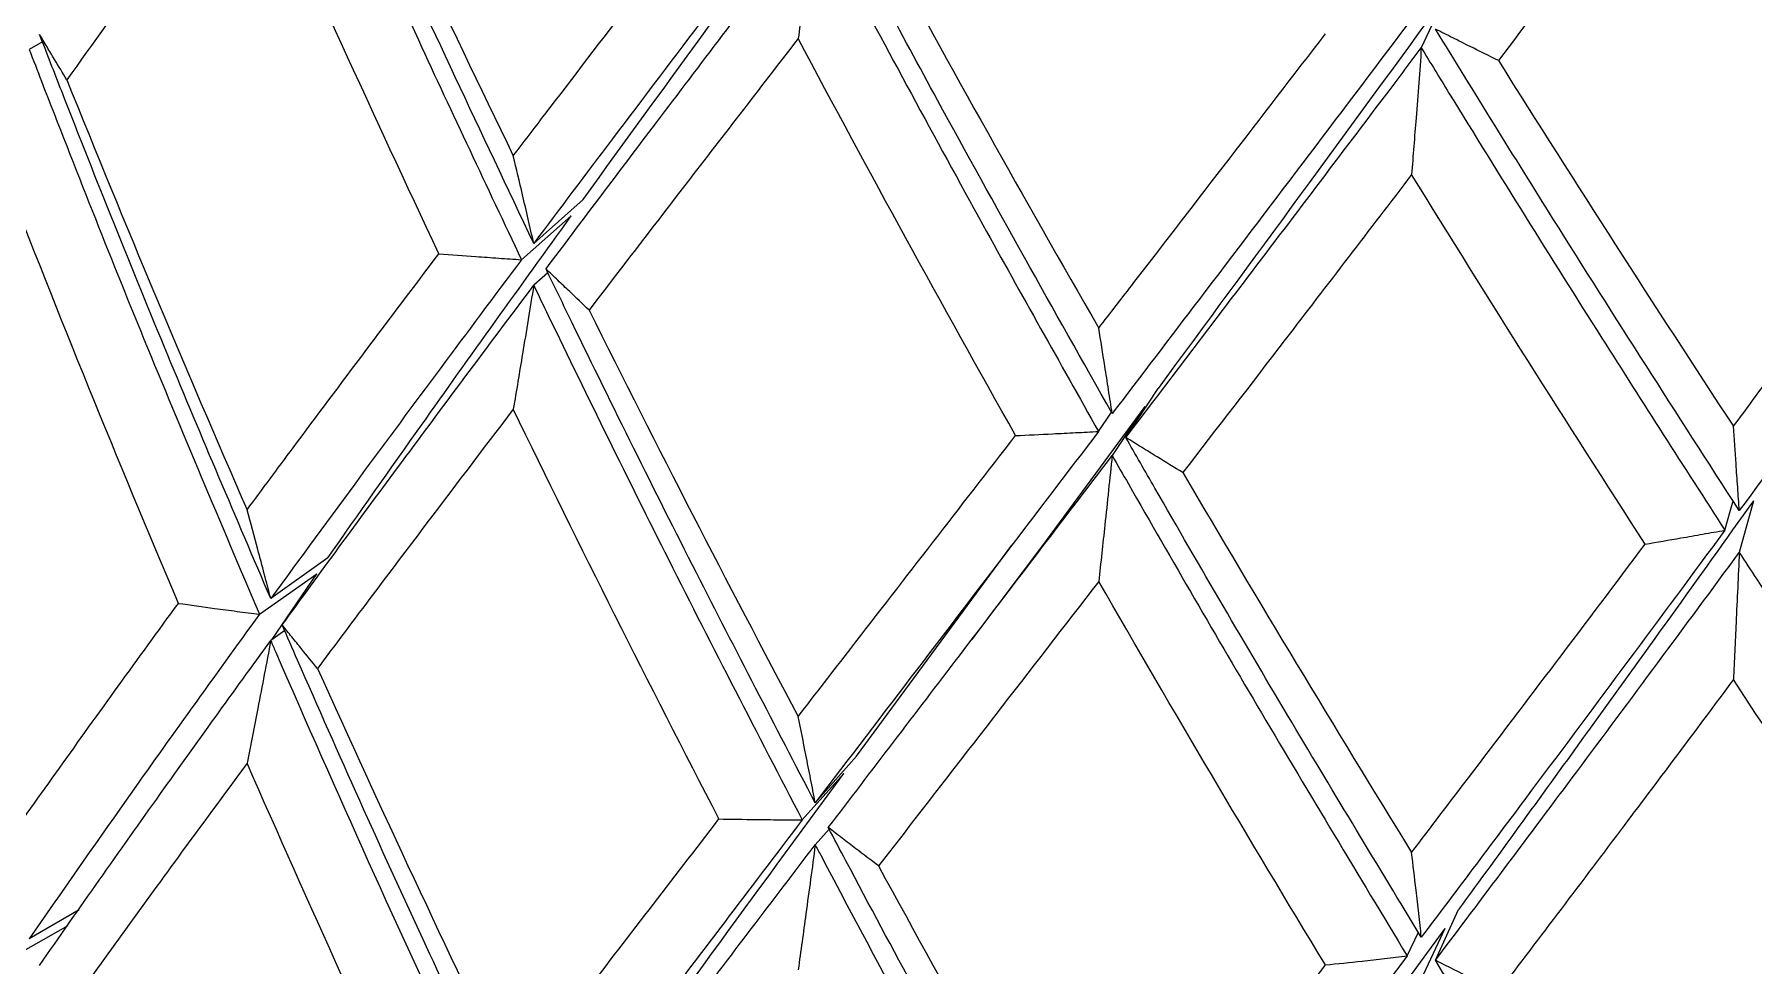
# Model space of a CAD drawing. Extents: x 0 to 10.8, y -11.1 to 0.
# Drawn here: x 4.5236 to 4.5906, y -5.1026 to -5.0663 of the extents above; entities that cross this region are included whole.
import ezdxf

# ---------------------------------------------------------------- set-up
doc = ezdxf.new("R2010")
doc.units = 0
doc.header["$LTSCALE"] = 0.5
doc.header["$MEASUREMENT"] = 0
doc.layers.add('Dimension', color=10, linetype='CONTINUOUS')
doc.layers.add('Mounting', color=4, linetype='CONTINUOUS')

msp = doc.modelspace()

# ---------------------------------------------------------------- linework, layer by layer
at = {"layer": 'Dimension', "transparency": 16777216}
msp.add_open_spline([(4.295789, -4.453301), (5.645067, -4.366282), (6.244346, -5.578301), (6.843624, -6.79032), (8.192903, -6.703301)], degree=3, dxfattribs=at)
at = {"layer": 'Mounting', "lineweight": 25, "transparency": 16777216}
for p, q in [((4.578565, -5.064895), (4.577648, -5.06687)), ((4.523907, -5.066628), (4.523389, -5.066928)), ((4.544981, -5.072774), (4.543053, -5.074487)), ((4.542576, -5.075124), (4.544517, -5.073416)), ((4.543605, -5.07563), (4.543053, -5.07612)), ((4.566132, -5.082053), (4.567385, -5.080142)), ((4.566867, -5.080846), (4.563023, -5.086065)), ((4.565067, -5.081817), (4.565571, -5.081069)), ((4.566867, -5.080845), (4.565599, -5.082752)), ((4.589477, -5.085664), (4.589801, -5.08452)), ((4.590594, -5.084515), (4.59004, -5.086533)), ((4.555631, -5.094468), (4.561689, -5.086243)), ((4.563072, -5.085996), (4.560115, -5.089938)), ((4.53503, -5.086744), (4.532804, -5.088331)), ((4.532361, -5.08894), (4.534601, -5.087359)), ((4.532843, -5.089936), (4.5346, -5.087359)), ((4.533349, -5.089576), (4.532804, -5.089965)), ((4.555631, -5.094468), (4.554025, -5.096287)), ((4.553518, -5.096954), (4.555139, -5.095138)), ((4.554565, -5.097309), (4.554025, -5.09792)), ((4.525341, -5.100453), (4.523389, -5.10158)), ((4.5782, -5.102423), (4.579099, -5.100448)), ((4.522986, -5.102164), (4.524905, -5.101066)), ((4.577097, -5.102253), (4.577533, -5.101332)), ((4.578564, -5.101182), (4.577648, -5.103155))]:
    msp.add_line(p, q, dxfattribs=at)
for points, knots in [([(4.590041, -5.050248), (4.590552, -5.051034), (4.592803, -5.054495), (4.596809, -5.060558), (4.600318, -5.065735), (4.602071, -5.06832)], [0, 0, 0, 0, 0.128248, 0.564575, 1, 1, 1, 1]), ([(4.543053, -5.074487), (4.54101, -5.070173), (4.537659, -5.063099), (4.534486, -5.055884), (4.533248, -5.053069)], [0, 0, 0, 0, 0.609847, 1, 1, 1, 1]), ([(4.532804, -5.053679), (4.533093, -5.054345), (4.534971, -5.058667), (4.538189, -5.06585), (4.541228, -5.072275), (4.542576, -5.075124)], [0, 0, 0, 0, 0.092052, 0.597404, 1, 1, 1, 1]), ([(4.589812, -5.055201), (4.587858, -5.057821), (4.585909, -5.060415), (4.58286, -5.064453), (4.581755, -5.065912), (4.580653, -5.067362)], [0.0044336078, 0.0044336078, 0.0044336078, 0.0044336078, 0.0047346355, 0.0047346355, 0.004906806, 0.004906806, 0.004906806, 0.004906806]), ([(4.531883, -5.058455), (4.530554, -5.060252), (4.529247, -5.062033), (4.526913, -5.065247), (4.525877, -5.066685), (4.524857, -5.068112)], [0.0037834125, 0.0037834125, 0.0037834125, 0.0037834125, 0.0040434971, 0.0040434971, 0.0042567145, 0.0042567145, 0.0042567145, 0.0042567145]), ([(4.542257, -5.071076), (4.542667, -5.070538), (4.543078, -5.069999), (4.54571, -5.066557), (4.547972, -5.063615), (4.550274, -5.06063)], [0.0023783817, 0.0023783817, 0.0023783817, 0.0023783817, 0.0024528513, 0.0024528513, 0.0028528027, 0.0028528027, 0.0028528027, 0.0028528027]), ([(4.553517, -5.060668), (4.551004, -5.063967), (4.548536, -5.067216), (4.545088, -5.071782), (4.544066, -5.073139), (4.543053, -5.074487)], [0.0023420371, 0.0023420371, 0.0023420371, 0.0023420371, 0.0027783332, 0.0027783332, 0.002964366, 0.002964366, 0.002964366, 0.002964366]), ([(4.565599, -5.081119), (4.563315, -5.077067), (4.559569, -5.070424), (4.555947, -5.063621), (4.554534, -5.060967)], [0, 0, 0, 0, 0.6098473, 1, 1, 1, 1]), ([(4.543532, -5.075483), (4.544897, -5.073668), (4.546278, -5.071837), (4.549382, -5.067737), (4.551113, -5.065459), (4.553252, -5.06265), (4.553638, -5.062143), (4.554025, -5.061635)], [0.0037471769, 0.0037471769, 0.0037471769, 0.0037471769, 0.0039966299, 0.0039966299, 0.0043012041, 0.0043012041, 0.0043680977, 0.0043680977, 0.0043680977, 0.0043680977]), ([(4.554025, -5.061635), (4.553965, -5.062083), (4.553905, -5.062532), (4.553844, -5.062981), (4.553783, -5.06343), (4.553722, -5.06388), (4.553661, -5.064329), (4.553562, -5.065054), (4.553462, -5.06578), (4.553361, -5.066506)], [0, 0, 0, 0, 0.0000369245, 0.0000369245, 0.0000369245, 0.000073849, 0.000073849, 0.000073849, 0.000133419, 0.000133419, 0.000133419, 0.000133419]), ([(4.554025, -5.061635), (4.554357, -5.062263), (4.556508, -5.066341), (4.560162, -5.073107), (4.56356, -5.079141), (4.565067, -5.081817)], [0, 0, 0, 0, 0.092052, 0.597404, 1, 1, 1, 1]), ([(4.524857, -5.068112), (4.524696, -5.067849), (4.524535, -5.067585), (4.524376, -5.06732), (4.524278, -5.067158), (4.524181, -5.066995), (4.524083, -5.066832), (4.523986, -5.066669), (4.523889, -5.066506), (4.523793, -5.066343)], [0, 0, 0, 0, 0.00003692454, 0.00003692454, 0.00003692454, 0.00005965821, 0.00005965821, 0.00005965821, 0.00008239206, 0.00008239206, 0.00008239206, 0.00008239206]), ([(4.532804, -5.088331), (4.531456, -5.085177), (4.528662, -5.078637), (4.525707, -5.071274), (4.52408, -5.067082), (4.523793, -5.066343)], [0, 0, 0, 0, 0.434282, 0.900285, 1, 1, 1, 1]), ([(4.553361, -5.066506), (4.551837, -5.068477), (4.55033, -5.070429), (4.547618, -5.073949), (4.546408, -5.075523), (4.54521, -5.077085)], [0.0037834125, 0.0037834125, 0.0037834125, 0.0037834125, 0.0040434971, 0.0040434971, 0.0042567145, 0.0042567145, 0.0042567145, 0.0042567145]), ([(4.565075, -5.077788), (4.565531, -5.077198), (4.565989, -5.076606), (4.568909, -5.072826), (4.571398, -5.069596), (4.573912, -5.06632)], [0.0023783817, 0.0023783817, 0.0023783817, 0.0023783817, 0.0024528513, 0.0024528513, 0.0028528027, 0.0028528027, 0.0028528027, 0.0028528027]), ([(4.577097, -5.065967), (4.57437, -5.069584), (4.571668, -5.073146), (4.567859, -5.078153), (4.566726, -5.079641), (4.565599, -5.081119)], [0.0023420371, 0.0023420371, 0.0023420371, 0.0023420371, 0.0027783332, 0.0027783332, 0.002964366, 0.002964366, 0.002964366, 0.002964366]), ([(4.580653, -5.067362), (4.580285, -5.067181), (4.579917, -5.066998), (4.579551, -5.066815), (4.579325, -5.066703), (4.579099, -5.06659), (4.578874, -5.066477), (4.578649, -5.066364), (4.578424, -5.066251), (4.5782, -5.066138)], [0, 0, 0, 0, 0.00003692454, 0.00003692454, 0.00003692454, 0.00005965864, 0.00005965864, 0.00005965864, 0.00008239294, 0.00008239294, 0.00008239294, 0.00008239294]), ([(4.59004, -5.0849), (4.587616, -5.081134), (4.583639, -5.074959), (4.579726, -5.068613), (4.5782, -5.066138)], [0, 0, 0, 0, 0.609847, 1, 1, 1, 1]), ([(4.523389, -5.066928), (4.523548, -5.067342), (4.525006, -5.071125), (4.527933, -5.078506), (4.530848, -5.085375), (4.532361, -5.08894)], [0, 0, 0, 0, 0.055793, 0.509939, 1, 1, 1, 1]), ([(4.566132, -5.082053), (4.567649, -5.080063), (4.569176, -5.078056), (4.572592, -5.07356), (4.574484, -5.071062), (4.576809, -5.067983), (4.577228, -5.067427), (4.577648, -5.06687)], [0.0037471769, 0.0037471769, 0.0037471769, 0.0037471769, 0.0039966299, 0.0039966299, 0.0043012041, 0.0043012041, 0.0043680977, 0.0043680977, 0.0043680977, 0.0043680977]), ([(4.577648, -5.06687), (4.577614, -5.067324), (4.57758, -5.067779), (4.577545, -5.068233), (4.57751, -5.068688), (4.577476, -5.069143), (4.577441, -5.069599), (4.577384, -5.070333), (4.577327, -5.071069), (4.57727, -5.071805)], [0, 0, 0, 0, 0.0000369245, 0.0000369245, 0.0000369245, 0.000073849, 0.000073849, 0.000073849, 0.000133419, 0.000133419, 0.000133419, 0.000133419]), ([(4.577648, -5.06687), (4.578007, -5.067456), (4.580337, -5.071262), (4.584269, -5.077568), (4.587877, -5.083177), (4.589477, -5.085664)], [0, 0, 0, 0, 0.092052, 0.597404, 1, 1, 1, 1]), ([(4.602071, -5.06832), (4.599248, -5.072274), (4.59643, -5.076171), (4.592427, -5.081652), (4.591233, -5.083281), (4.59004, -5.0849)], [0.0023420371, 0.0023420371, 0.0023420371, 0.0023420371, 0.0027783332, 0.0027783332, 0.002964366, 0.002964366, 0.002964366, 0.002964366]), ([(4.589812, -5.081614), (4.590294, -5.080967), (4.590778, -5.080318), (4.593859, -5.076175), (4.596467, -5.072635), (4.599081, -5.069047)], [0.0023783817, 0.0023783817, 0.0023783817, 0.0023783817, 0.0024528513, 0.0024528513, 0.0028528027, 0.0028528027, 0.0028528027, 0.0028528027]), ([(4.543053, -5.074487), (4.542981, -5.074171), (4.542909, -5.073855), (4.542836, -5.073539), (4.542763, -5.073223), (4.54269, -5.072908), (4.542616, -5.072594), (4.542498, -5.072086), (4.542378, -5.071581), (4.542257, -5.071076)], [0, 0, 0, 0, 0.0000369245, 0.0000369245, 0.0000369245, 0.000073849, 0.000073849, 0.000073849, 0.0001334231, 0.0001334231, 0.0001334231, 0.0001334231]), ([(4.57727, -5.071805), (4.575617, -5.073968), (4.573975, -5.076111), (4.571005, -5.079976), (4.569674, -5.081704), (4.56835, -5.083419)], [0.0037834125, 0.0037834125, 0.0037834125, 0.0037834125, 0.0040434971, 0.0040434971, 0.0042567145, 0.0042567145, 0.0042567145, 0.0042567145]), ([(4.53503, -5.086744), (4.536227, -5.085033), (4.537442, -5.083308), (4.540581, -5.078886), (4.542529, -5.076168), (4.544517, -5.073416)], [0.4443802, 0.4443802, 0.4443802, 0.4443802, 0.5, 0.5, 0.5858427, 0.5858427, 0.5858427, 0.5858427]), ([(4.531883, -5.084868), (4.532475, -5.084067), (4.533072, -5.083263), (4.535529, -5.079963), (4.537425, -5.077442), (4.539357, -5.074891)], [0.0030299622, 0.0030299622, 0.0030299622, 0.0030299622, 0.0031457499, 0.0031457499, 0.0035032692, 0.0035032692, 0.0035032692, 0.0035032692]), ([(4.542576, -5.075124), (4.540439, -5.077973), (4.538345, -5.080785), (4.535116, -5.085165), (4.533951, -5.086754), (4.532804, -5.088331)], [0.0029936688, 0.0029936688, 0.0029936688, 0.0029936688, 0.0033874815, 0.0033874815, 0.0036145821, 0.0036145821, 0.0036145821, 0.0036145821]), ([(4.539357, -5.074891), (4.539838, -5.074927), (4.540318, -5.074963), (4.540799, -5.074998), (4.541095, -5.075019), (4.541391, -5.075041), (4.541687, -5.075062), (4.541983, -5.075083), (4.542279, -5.075103), (4.542576, -5.075124)], [0, 0, 0, 0, 0.00003692454, 0.00003692454, 0.00003692454, 0.00005965804, 0.00005965804, 0.00005965804, 0.00008239173, 0.00008239173, 0.00008239173, 0.00008239173]), ([(4.54521, -5.077085), (4.544957, -5.076847), (4.544706, -5.076608), (4.544455, -5.076368), (4.5443, -5.076221), (4.544146, -5.076073), (4.543993, -5.075926), (4.543839, -5.075778), (4.543685, -5.07563), (4.543532, -5.075483)], [0, 0, 0, 0, 0.00003692454, 0.00003692454, 0.00003692454, 0.00005965821, 0.00005965821, 0.00005965821, 0.00008239206, 0.00008239206, 0.00008239206, 0.00008239206]), ([(4.554025, -5.096287), (4.552474, -5.093308), (4.549258, -5.087133), (4.545796, -5.080159), (4.543872, -5.076183), (4.543532, -5.075483)], [0, 0, 0, 0, 0.434282, 0.900285, 1, 1, 1, 1]), ([(4.533248, -5.089355), (4.534718, -5.087337), (4.536217, -5.085299), (4.539481, -5.080892), (4.541252, -5.07852), (4.543053, -5.07612)], [0.0030971747, 0.0030971747, 0.0030971747, 0.0030971747, 0.0033874815, 0.0033874815, 0.0037179253, 0.0037179253, 0.0037179253, 0.0037179253]), ([(4.543053, -5.07612), (4.542981, -5.076565), (4.542909, -5.07701), (4.542836, -5.077455), (4.542763, -5.0779), (4.54269, -5.078345), (4.542616, -5.078791), (4.542498, -5.079509), (4.542378, -5.080229), (4.542257, -5.080948)], [0, 0, 0, 0, 0.0000369245, 0.0000369245, 0.0000369245, 0.000073849, 0.000073849, 0.000073849, 0.0001334239, 0.0001334239, 0.0001334239, 0.0001334239]), ([(4.543053, -5.07612), (4.543242, -5.076513), (4.54497, -5.080103), (4.548411, -5.087098), (4.551773, -5.093586), (4.553517, -5.096954)], [0, 0, 0, 0, 0.055793, 0.509939, 1, 1, 1, 1]), ([(4.565599, -5.081119), (4.565552, -5.08081), (4.565504, -5.080501), (4.565456, -5.080192), (4.565408, -5.079884), (4.56536, -5.079577), (4.565312, -5.079269), (4.565233, -5.078774), (4.565154, -5.07828), (4.565075, -5.077788)], [0, 0, 0, 0, 0.0000369245, 0.0000369245, 0.0000369245, 0.000073849, 0.000073849, 0.000073849, 0.0001334231, 0.0001334231, 0.0001334231, 0.0001334231]), ([(4.542257, -5.080948), (4.541047, -5.082534), (4.539852, -5.084108), (4.537302, -5.08748), (4.535953, -5.089273), (4.534626, -5.09105)], [0.0031334512, 0.0031334512, 0.0031334512, 0.0031334512, 0.0033525688, 0.0033525688, 0.0036065991, 0.0036065991, 0.0036065991, 0.0036065991]), ([(4.565067, -5.081817), (4.562685, -5.08494), (4.560331, -5.088022), (4.556669, -5.09282), (4.555341, -5.094561), (4.554025, -5.096287)], [0.0029936688, 0.0029936688, 0.0029936688, 0.0029936688, 0.0033874815, 0.0033874815, 0.0036145821, 0.0036145821, 0.0036145821, 0.0036145821]), ([(4.561835, -5.081975), (4.562318, -5.081953), (4.562801, -5.08193), (4.563284, -5.081907), (4.563581, -5.081892), (4.563878, -5.081877), (4.564175, -5.081862), (4.564473, -5.081848), (4.56477, -5.081832), (4.565067, -5.081817)], [0, 0, 0, 0, 0.00003692454, 0.00003692454, 0.00003692454, 0.00005965804, 0.00005965804, 0.00005965804, 0.00008239173, 0.00008239173, 0.00008239173, 0.00008239173]), ([(4.59004, -5.0849), (4.59002, -5.084594), (4.589999, -5.08429), (4.589978, -5.083986), (4.589957, -5.083681), (4.589936, -5.083378), (4.589915, -5.083075), (4.589881, -5.082587), (4.589846, -5.0821), (4.589812, -5.081614)], [0, 0, 0, 0, 0.0000369245, 0.0000369245, 0.0000369245, 0.000073849, 0.000073849, 0.000073849, 0.0001334231, 0.0001334231, 0.0001334231, 0.0001334231]), ([(4.553361, -5.09292), (4.55404, -5.092042), (4.554722, -5.091161), (4.557524, -5.087541), (4.559667, -5.084775), (4.561835, -5.081975)], [0.0030299622, 0.0030299622, 0.0030299622, 0.0030299622, 0.0031457499, 0.0031457499, 0.0035032692, 0.0035032692, 0.0035032692, 0.0035032692]), ([(4.56835, -5.083419), (4.568017, -5.083216), (4.567685, -5.083012), (4.567353, -5.082808), (4.567149, -5.082683), (4.566945, -5.082557), (4.566742, -5.082431), (4.566538, -5.082305), (4.566335, -5.082179), (4.566132, -5.082053)], [0, 0, 0, 0, 0.00003692454, 0.00003692454, 0.00003692454, 0.00005965821, 0.00005965821, 0.00005965821, 0.00008239206, 0.00008239206, 0.00008239206, 0.00008239206]), ([(4.577648, -5.101522), (4.575961, -5.09874), (4.572465, -5.092972), (4.568646, -5.08644), (4.566509, -5.08271), (4.566132, -5.082053)], [0, 0, 0, 0, 0.434282, 0.900285, 1, 1, 1, 1]), ([(4.554534, -5.097253), (4.556217, -5.095044), (4.557922, -5.092811), (4.561608, -5.087983), (4.563594, -5.085383), (4.565599, -5.082752)], [0.0030971747, 0.0030971747, 0.0030971747, 0.0030971747, 0.0033874815, 0.0033874815, 0.0037179253, 0.0037179253, 0.0037179253, 0.0037179253]), ([(4.565599, -5.082752), (4.565552, -5.083204), (4.565504, -5.083656), (4.565456, -5.084109), (4.565408, -5.084561), (4.56536, -5.085014), (4.565312, -5.085466), (4.565233, -5.086197), (4.565154, -5.086928), (4.565075, -5.08766)], [0, 0, 0, 0, 0.0000369245, 0.0000369245, 0.0000369245, 0.000073849, 0.000073849, 0.000073849, 0.0001334239, 0.0001334239, 0.0001334239, 0.0001334239]), ([(4.565599, -5.082752), (4.565809, -5.083121), (4.567732, -5.086489), (4.571536, -5.093044), (4.575197, -5.099106), (4.577097, -5.102253)], [0, 0, 0, 0, 0.055793, 0.509939, 1, 1, 1, 1]), ([(4.590594, -5.084515), (4.588429, -5.08755), (4.586273, -5.09055), (4.582444, -5.095847), (4.580767, -5.098158), (4.579099, -5.100448)], [0.4208237, 0.4208237, 0.4208237, 0.4208237, 0.5, 0.5, 0.5622866, 0.5622866, 0.5622866, 0.5622866]), ([(4.532804, -5.088331), (4.532721, -5.08801), (4.532637, -5.087689), (4.532553, -5.087369), (4.532469, -5.087049), (4.532384, -5.086729), (4.532299, -5.086409), (4.532162, -5.085894), (4.532023, -5.085381), (4.531883, -5.084868)], [0, 0, 0, 0, 0.0000369245, 0.0000369245, 0.0000369245, 0.000073849, 0.000073849, 0.000073849, 0.0001334237, 0.0001334237, 0.0001334237, 0.0001334237]), ([(4.589477, -5.085664), (4.586955, -5.089085), (4.584444, -5.092462), (4.580508, -5.097721), (4.579074, -5.099629), (4.577648, -5.101522)], [0.0029936688, 0.0029936688, 0.0029936688, 0.0029936688, 0.0033874815, 0.0033874815, 0.0036145821, 0.0036145821, 0.0036145821, 0.0036145821]), ([(4.586373, -5.086207), (4.586837, -5.086127), (4.587301, -5.086047), (4.587765, -5.085966), (4.588051, -5.085916), (4.588336, -5.085866), (4.588622, -5.085816), (4.588907, -5.085765), (4.589192, -5.085715), (4.589477, -5.085664)], [0, 0, 0, 0, 0.00003692454, 0.00003692454, 0.00003692454, 0.00005965804, 0.00005965804, 0.00005965804, 0.00008239173, 0.00008239173, 0.00008239173, 0.00008239173]), ([(4.57727, -5.098218), (4.578006, -5.097255), (4.578743, -5.096287), (4.581767, -5.092314), (4.584065, -5.089278), (4.586373, -5.086207)], [0.0030299622, 0.0030299622, 0.0030299622, 0.0030299622, 0.0031457499, 0.0031457499, 0.0035032692, 0.0035032692, 0.0035032692, 0.0035032692]), ([(4.5782, -5.102423), (4.580022, -5.100002), (4.581858, -5.097554), (4.585806, -5.092263), (4.587919, -5.089414), (4.59004, -5.086533)], [0.0030971747, 0.0030971747, 0.0030971747, 0.0030971747, 0.0033874815, 0.0033874815, 0.0037179253, 0.0037179253, 0.0037179253, 0.0037179253]), ([(4.59004, -5.086533), (4.59002, -5.086989), (4.589999, -5.087445), (4.589978, -5.087902), (4.589957, -5.088358), (4.589936, -5.088815), (4.589915, -5.089272), (4.589881, -5.09001), (4.589846, -5.090748), (4.589812, -5.091486)], [0, 0, 0, 0, 0.0000369245, 0.0000369245, 0.0000369245, 0.000073849, 0.000073849, 0.000073849, 0.0001334239, 0.0001334239, 0.0001334239, 0.0001334239]), ([(4.59004, -5.086533), (4.590263, -5.086875), (4.592296, -5.090004), (4.596298, -5.096085), (4.600098, -5.101694), (4.602071, -5.104606)], [0, 0, 0, 0, 0.055793, 0.509939, 1, 1, 1, 1]), ([(4.565075, -5.08766), (4.563729, -5.089401), (4.562392, -5.091128), (4.559526, -5.09483), (4.558001, -5.096797), (4.556493, -5.098745)], [0.0031334512, 0.0031334512, 0.0031334512, 0.0031334512, 0.0033525688, 0.0033525688, 0.0036065991, 0.0036065991, 0.0036065991, 0.0036065991]), ([(4.522354, -5.098058), (4.523083, -5.097022), (4.523821, -5.09598), (4.526076, -5.092816), (4.527622, -5.090677), (4.529203, -5.088514)], [0.0036800591, 0.0036800591, 0.0036800591, 0.0036800591, 0.0038367404, 0.0038367404, 0.0041533113, 0.0041533113, 0.0041533113, 0.0041533113]), ([(4.529202, -5.088514), (4.529674, -5.088579), (4.530145, -5.088644), (4.530617, -5.088708), (4.530908, -5.088747), (4.531198, -5.088786), (4.531489, -5.088825), (4.53178, -5.088863), (4.53207, -5.088902), (4.532361, -5.08894)], [0, 0, 0, 0, 0.00003692454, 0.00003692454, 0.00003692454, 0.00005965827, 0.00005965827, 0.00005965827, 0.00008239218, 0.00008239218, 0.00008239218, 0.00008239218]), ([(4.532361, -5.08894), (4.530586, -5.091385), (4.528851, -5.093801), (4.525879, -5.098001), (4.52462, -5.099798), (4.523389, -5.10158)], [0.0036438274, 0.0036438274, 0.0036438274, 0.0036438274, 0.0039966299, 0.0039966299, 0.0042647011, 0.0042647011, 0.0042647011, 0.0042647011]), ([(4.534626, -5.09105), (4.534418, -5.090797), (4.534211, -5.090544), (4.534005, -5.090291), (4.533878, -5.090135), (4.533751, -5.089979), (4.533625, -5.089823), (4.533499, -5.089667), (4.533373, -5.089511), (4.533248, -5.089355)], [0, 0, 0, 0, 0.00003692454, 0.00003692454, 0.00003692454, 0.00005965806, 0.00005965806, 0.00005965806, 0.00008239177, 0.00008239177, 0.00008239177, 0.00008239177]), ([(4.543053, -5.110773), (4.541607, -5.107727), (4.538464, -5.101108), (4.535243, -5.093928), (4.533448, -5.089814), (4.533248, -5.089355)], [0, 0, 0, 0, 0.4308903, 0.9363996, 1, 1, 1, 1]), ([(4.523793, -5.102629), (4.525325, -5.100419), (4.526897, -5.098186), (4.529911, -5.093959), (4.531343, -5.091972), (4.532804, -5.089965)], [0.002445703, 0.002445703, 0.002445703, 0.002445703, 0.0027783332, 0.0027783332, 0.0030678851, 0.0030678851, 0.0030678851, 0.0030678851]), ([(4.532804, -5.089965), (4.532721, -5.090405), (4.532637, -5.090845), (4.532553, -5.091285), (4.532469, -5.091725), (4.532384, -5.092166), (4.532299, -5.092606), (4.532162, -5.093317), (4.532023, -5.094029), (4.531883, -5.09474)], [0, 0, 0, 0, 0.0000369245, 0.0000369245, 0.0000369245, 0.000073849, 0.000073849, 0.000073849, 0.0001334237, 0.0001334237, 0.0001334237, 0.0001334237]), ([(4.532804, -5.089965), (4.532865, -5.090107), (4.535301, -5.095728), (4.538533, -5.102902), (4.541825, -5.109829), (4.542576, -5.11141)], [0, 0, 0, 0, 0.019676, 0.776354, 1, 1, 1, 1]), ([(4.589812, -5.091486), (4.588388, -5.093395), (4.586967, -5.09529), (4.583911, -5.099351), (4.582277, -5.10151), (4.580653, -5.103648)], [0.0031334512, 0.0031334512, 0.0031334512, 0.0031334512, 0.0033525688, 0.0033525688, 0.0036065991, 0.0036065991, 0.0036065991, 0.0036065991]), ([(4.554025, -5.096287), (4.553965, -5.095975), (4.553905, -5.095662), (4.553844, -5.095351), (4.553783, -5.095039), (4.553722, -5.094728), (4.553661, -5.094418), (4.553562, -5.093917), (4.553462, -5.093418), (4.553361, -5.09292)], [0, 0, 0, 0, 0.0000369245, 0.0000369245, 0.0000369245, 0.000073849, 0.000073849, 0.000073849, 0.0001334237, 0.0001334237, 0.0001334237, 0.0001334237]), ([(4.531883, -5.09474), (4.530975, -5.095969), (4.530077, -5.09719), (4.527715, -5.100422), (4.52627, -5.10242), (4.524857, -5.104398)], [0.0024820493, 0.0024820493, 0.0024820493, 0.0024820493, 0.0026600835, 0.0026600835, 0.0029563674, 0.0029563674, 0.0029563674, 0.0029563674]), ([(4.542257, -5.107362), (4.543121, -5.106229), (4.543992, -5.105089), (4.546644, -5.101628), (4.548446, -5.099286), (4.550274, -5.096916)], [0.0036800591, 0.0036800591, 0.0036800591, 0.0036800591, 0.0038367404, 0.0038367404, 0.0041533113, 0.0041533113, 0.0041533113, 0.0041533113]), ([(4.553518, -5.096954), (4.551479, -5.09963), (4.54947, -5.102273), (4.545995, -5.106864), (4.544514, -5.108828), (4.543053, -5.110773)], [0.0036438274, 0.0036438274, 0.0036438274, 0.0036438274, 0.0039966299, 0.0039966299, 0.0042647011, 0.0042647011, 0.0042647011, 0.0042647011]), ([(4.550274, -5.096916), (4.550759, -5.096923), (4.551243, -5.09693), (4.551728, -5.096935), (4.552026, -5.096939), (4.552324, -5.096942), (4.552623, -5.096945), (4.552921, -5.096948), (4.553219, -5.096951), (4.553517, -5.096954)], [0, 0, 0, 0, 0.00003692454, 0.00003692454, 0.00003692454, 0.00005965827, 0.00005965827, 0.00005965827, 0.00008239218, 0.00008239218, 0.00008239218, 0.00008239218]), ([(4.556493, -5.098745), (4.556198, -5.098523), (4.555904, -5.098301), (4.555612, -5.098078), (4.555431, -5.097941), (4.555251, -5.097803), (4.555072, -5.097666), (4.554892, -5.097528), (4.554713, -5.097391), (4.554534, -5.097253)], [0, 0, 0, 0, 0.00003692454, 0.00003692454, 0.00003692454, 0.00005965806, 0.00005965806, 0.00005965806, 0.00008239177, 0.00008239177, 0.00008239177, 0.00008239177]), ([(4.565599, -5.117405), (4.563984, -5.114545), (4.560474, -5.108329), (4.556816, -5.101567), (4.554763, -5.097686), (4.554534, -5.097253)], [0, 0, 0, 0, 0.43089, 0.9364, 1, 1, 1, 1]), ([(4.543532, -5.111768), (4.545346, -5.109356), (4.547191, -5.106915), (4.550697, -5.102292), (4.55235, -5.100118), (4.554025, -5.09792)], [0.002445703, 0.002445703, 0.002445703, 0.002445703, 0.0027783332, 0.0027783332, 0.0030678851, 0.0030678851, 0.0030678851, 0.0030678851]), ([(4.554025, -5.09792), (4.553965, -5.098369), (4.553905, -5.098818), (4.553844, -5.099267), (4.553783, -5.099716), (4.553722, -5.100165), (4.553661, -5.100615), (4.553562, -5.10134), (4.553462, -5.102066), (4.553361, -5.102792)], [0, 0, 0, 0, 0.0000369245, 0.0000369245, 0.0000369245, 0.000073849, 0.000073849, 0.000073849, 0.0001334237, 0.0001334237, 0.0001334237, 0.0001334237]), ([(4.554025, -5.09792), (4.554096, -5.098055), (4.556888, -5.103358), (4.560552, -5.110114), (4.564228, -5.116619), (4.565067, -5.118103)], [0, 0, 0, 0, 0.019676, 0.776354, 1, 1, 1, 1]), ([(4.577648, -5.101522), (4.577614, -5.101215), (4.57758, -5.100909), (4.577545, -5.100603), (4.57751, -5.100297), (4.577476, -5.099992), (4.577441, -5.099688), (4.577384, -5.099196), (4.577327, -5.098706), (4.57727, -5.098218)], [0, 0, 0, 0, 0.0000369245, 0.0000369245, 0.0000369245, 0.000073849, 0.000073849, 0.000073849, 0.0001334237, 0.0001334237, 0.0001334237, 0.0001334237]), ([(4.565075, -5.114074), (4.566037, -5.11283), (4.567003, -5.111579), (4.569936, -5.107779), (4.571916, -5.105207), (4.573912, -5.102605)], [0.0036800591, 0.0036800591, 0.0036800591, 0.0036800591, 0.0038367404, 0.0038367404, 0.0041533113, 0.0041533113, 0.0041533113, 0.0041533113]), ([(4.577098, -5.102253), (4.574885, -5.105187), (4.57269, -5.108085), (4.568865, -5.113119), (4.567225, -5.115272), (4.565599, -5.117405)], [0.0036438274, 0.0036438274, 0.0036438274, 0.0036438274, 0.0039966299, 0.0039966299, 0.0042647011, 0.0042647011, 0.0042647011, 0.0042647011]), ([(4.573912, -5.102605), (4.574388, -5.102554), (4.574864, -5.102502), (4.57534, -5.10245), (4.575633, -5.102417), (4.575926, -5.102385), (4.576219, -5.102352), (4.576512, -5.102319), (4.576805, -5.102286), (4.577097, -5.102253)], [0, 0, 0, 0, 0.00003692454, 0.00003692454, 0.00003692454, 0.00005965827, 0.00005965827, 0.00005965827, 0.00008239218, 0.00008239218, 0.00008239218, 0.00008239218]), ([(4.59004, -5.121186), (4.588327, -5.118528), (4.584602, -5.112751), (4.58067, -5.106449), (4.578448, -5.102828), (4.578199, -5.102423)], [0, 0, 0, 0, 0.43089, 0.9364, 1, 1, 1, 1]), ([(4.580653, -5.103648), (4.580285, -5.103466), (4.579917, -5.103284), (4.579551, -5.103101), (4.579325, -5.102988), (4.579099, -5.102876), (4.578874, -5.102763), (4.578649, -5.10265), (4.578424, -5.102537), (4.5782, -5.102423)], [0, 0, 0, 0, 0.00003692454, 0.00003692454, 0.00003692454, 0.00005965806, 0.00005965806, 0.00005965806, 0.00008239177, 0.00008239177, 0.00008239177, 0.00008239177])]:
    msp.add_open_spline(points, degree=3, knots=knots, dxfattribs=at)
for points in [[(4.534626, -5.054764), (4.5371, -5.060257), (4.539646, -5.065695), (4.542256, -5.071076)], [(4.599081, -5.069047), (4.595979, -5.0645), (4.592886, -5.059885), (4.589812, -5.055201)], [(4.539357, -5.074891), (4.536796, -5.069467), (4.534302, -5.063988), (4.531883, -5.058455)], [(4.544981, -5.072774), (4.548266, -5.06823), (4.551659, -5.06359), (4.55514, -5.058851)], [(4.556493, -5.06246), (4.559305, -5.067632), (4.562169, -5.072742), (4.565075, -5.077788)], [(4.578565, -5.064895), (4.574781, -5.070085), (4.571048, -5.075167), (4.567385, -5.080142)], [(4.561835, -5.081975), (4.558962, -5.076882), (4.556134, -5.071725), (4.553361, -5.066506)], [(4.580653, -5.067362), (4.583681, -5.07218), (4.586737, -5.076931), (4.589812, -5.081614)], [(4.524857, -5.068112), (4.52712, -5.073749), (4.529464, -5.079335), (4.531883, -5.084868)], [(4.529203, -5.088514), (4.52684, -5.082942), (4.524555, -5.077317), (4.522354, -5.071644)], [(4.586373, -5.086207), (4.583313, -5.081473), (4.580276, -5.076672), (4.577269, -5.071805)], [(4.54521, -5.077085), (4.547868, -5.082423), (4.550588, -5.087702), (4.553361, -5.09292)], [(4.550274, -5.096916), (4.547542, -5.091653), (4.544867, -5.086329), (4.542257, -5.080948)], [(4.56835, -5.083419), (4.571287, -5.088417), (4.574263, -5.093351), (4.57727, -5.098218)], [(4.573912, -5.102605), (4.570929, -5.097689), (4.567981, -5.092706), (4.565075, -5.08766)], [(4.534626, -5.09105), (4.5371, -5.096543), (4.539646, -5.101981), (4.542257, -5.107362)], [(4.599082, -5.105333), (4.595979, -5.100786), (4.592886, -5.09617), (4.589812, -5.091486)], [(4.539357, -5.111177), (4.536796, -5.105753), (4.534302, -5.100273), (4.531883, -5.09474)], [(4.544982, -5.109059), (4.548267, -5.104515), (4.551658, -5.099877), (4.555139, -5.095138)], [(4.556493, -5.098745), (4.559305, -5.103917), (4.562169, -5.109028), (4.565075, -5.114074)], [(4.578564, -5.101182), (4.574781, -5.106372), (4.571049, -5.111452), (4.567386, -5.116426)]]:
    msp.add_open_spline(points, degree=3, dxfattribs=at)

doc.saveas('drawing.dxf')
